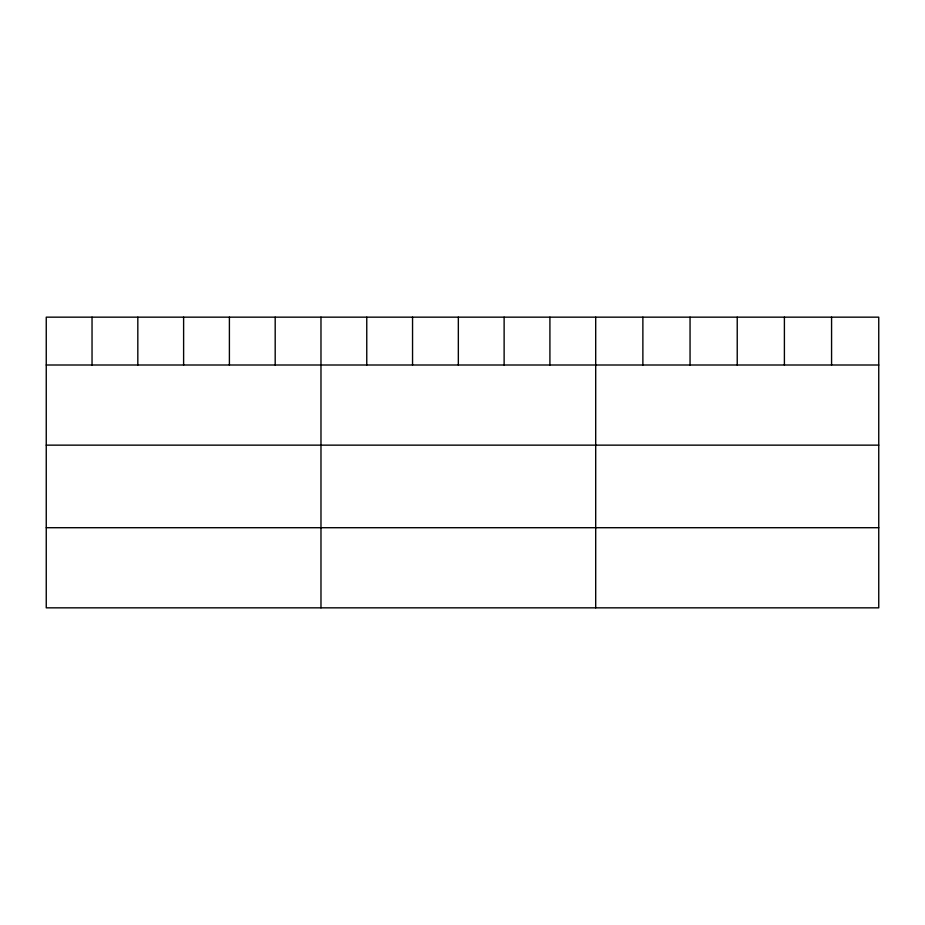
<?xml version="1.0" encoding="UTF-8"?>
<svg xmlns="http://www.w3.org/2000/svg" width="925" height="925" viewBox="0 0 925 925"><rect width="100%" height="100%" fill="white"/><g stroke="black" fill="none" stroke-linecap="round" stroke-linejoin="round"><path stroke-width="1.39" d="M878.75 365.005L878.75 607.841L46.25 607.841L46.25 317.159L878.75 317.159L878.75 365.005L46.25 365.005M46.25 445.145L878.75 445.145M46.25 527.712L878.75 527.712M831.575 317.159L831.575 365.005M784.4 317.159L784.4 365.005M737.225 317.159L737.225 365.005M690.05 317.159L690.05 365.005M642.875 317.159L642.875 365.005M595.7 317.159L595.7 607.841M549.913 317.159L549.913 365.005M504.125 317.159L504.125 365.005M458.337 317.159L458.337 365.005M412.55 317.159L412.55 365.005M366.762 317.159L366.762 365.005M320.975 317.159L320.975 607.841M275.188 317.159L275.188 365.005M229.4 317.159L229.4 365.005M183.613 317.159L183.613 365.005M137.825 317.159L137.825 365.005M92.037 317.159L92.037 365.005"/></g></svg>
